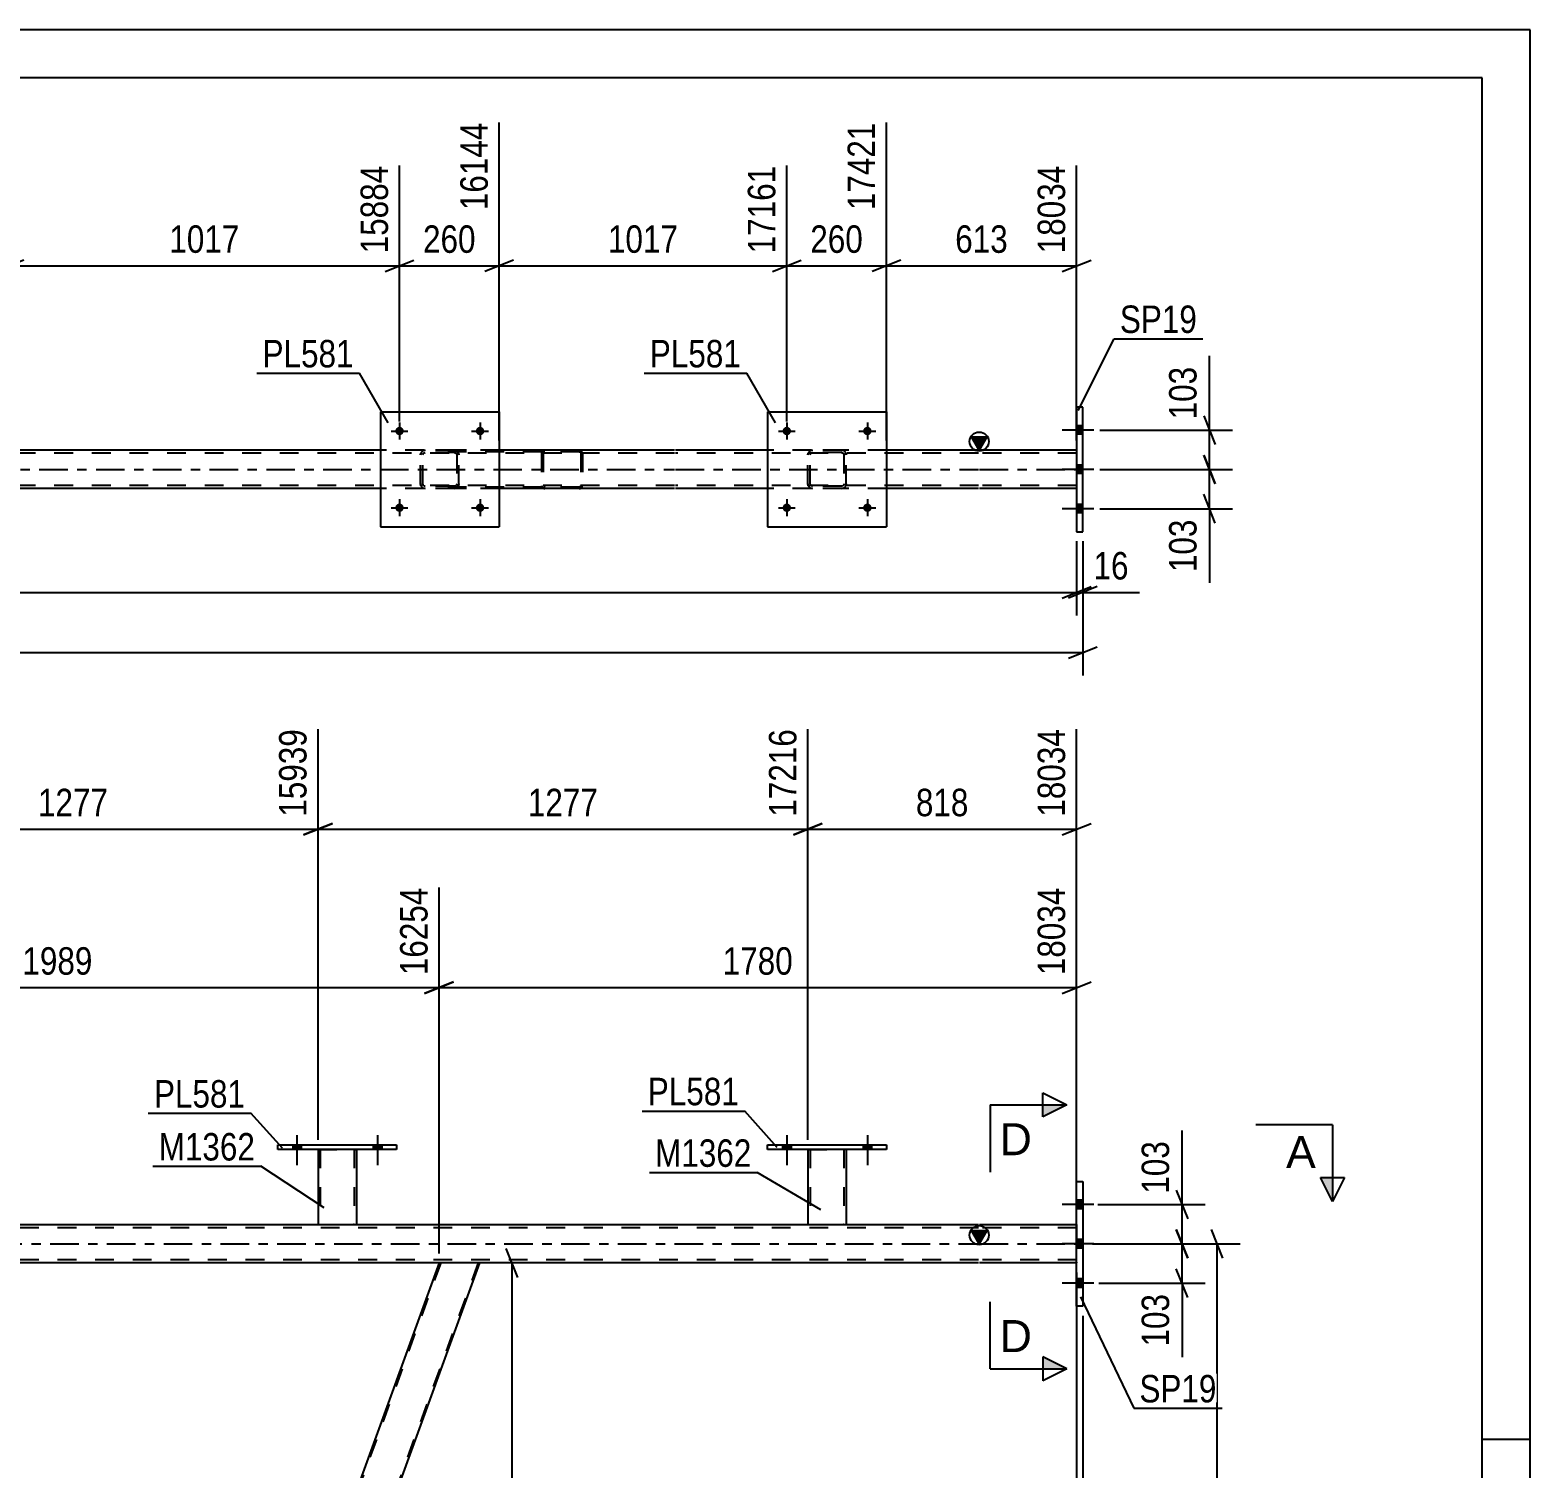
# Model space of a CAD drawing. Header units: millimetres. Extents: x 0 to 841, y 0 to 594.
# Drawn here: x 684.6 to 841, y 444 to 594 of the extents above; entities that cross this region are included whole.
import ezdxf

# ---------------------------------------------------------------- set-up
doc = ezdxf.new("R2010")
doc.units = ezdxf.units.MM
doc.linetypes.add('DXK_LINE_DOT2', pattern=[3.9198, 1.9599, -1.9599])
doc.linetypes.add('DXK_LINE_DOT3', pattern=[5.9187, 2.979, -0.9799, 0.9799, -0.9799])
doc.styles.add('Arial', font='ARIAL.TTF', dxfattribs={"height": 0.2})
doc.styles.add('Arial Narrow', font='ARIALN.TTF', dxfattribs={"height": 0.2})

# ---------------------------------------------------------------- blocks, each defined once
blk = doc.blocks.new('Unknown-318884897-1133')
at = {"color": 5, "linetype": 'Continuous'}
for p, q in [((841, 594), (0, 594)), ((841, 0), (841, 594)), ((836, 589), (5, 589)), ((836, 5), (836, 589)), ((841, 447), (836, 447))]:
    blk.add_line(p, q, dxfattribs=at)
blk = doc.blocks.new('Bolt-318884897-2839 - 2837')
at = {"linetype": 'Continuous'}
for points in [[(723.57, 544.17, -1), (722.69, 544.17, -1)], [(731.97, 544.17, -1), (731.09, 544.17, -1)]]:
    blk.add_hatch(color=1, dxfattribs=at).paths.add_polyline_path(points)
at = {"color": 1, "linetype": 'Continuous'}
for p, q in [((723.13, 545.05), (723.13, 543.29)), ((731.53, 545.05), (731.53, 543.29)), ((722.25, 544.17), (724.01, 544.17)), ((730.65, 544.17), (732.41, 544.17))]:
    blk.add_line(p, q, dxfattribs=at)
blk = doc.blocks.new('Bolt-318884897-2840 - 2837')
at = {"linetype": 'Continuous'}
for points in [[(723.57, 552.17, -1), (722.69, 552.17, -1)], [(731.97, 552.17, -1), (731.09, 552.17, -1)]]:
    blk.add_hatch(color=1, dxfattribs=at).paths.add_polyline_path(points)
at = {"color": 1, "linetype": 'Continuous'}
for p, q in [((722.25, 552.17), (724.01, 552.17)), ((723.13, 553.05), (723.13, 551.29)), ((730.65, 552.17), (732.41, 552.17)), ((731.53, 553.05), (731.53, 551.29))]:
    blk.add_line(p, q, dxfattribs=at)
blk = doc.blocks.new('Bolt-318884897-2841 - 2837')
at = {"linetype": 'Continuous'}
for points in [[(763.95, 544.17, -1), (763.07, 544.17, -1)], [(772.35, 544.17, -1), (771.47, 544.17, -1)]]:
    blk.add_hatch(color=1, dxfattribs=at).paths.add_polyline_path(points)
at = {"color": 1, "linetype": 'Continuous'}
for p, q in [((763.51, 545.05), (763.51, 543.29)), ((771.91, 545.05), (771.91, 543.29)), ((762.63, 544.17), (764.39, 544.17)), ((771.03, 544.17), (772.79, 544.17))]:
    blk.add_line(p, q, dxfattribs=at)
blk = doc.blocks.new('Bolt-318884897-2842 - 2837')
at = {"linetype": 'Continuous'}
for points in [[(763.95, 552.17, -1), (763.07, 552.17, -1)], [(772.35, 552.17, -1), (771.47, 552.17, -1)]]:
    blk.add_hatch(color=1, dxfattribs=at).paths.add_polyline_path(points)
at = {"color": 1, "linetype": 'Continuous'}
for p, q in [((762.63, 552.17), (764.39, 552.17)), ((763.51, 553.05), (763.51, 551.29)), ((771.03, 552.17), (772.79, 552.17)), ((771.91, 553.05), (771.91, 551.29))]:
    blk.add_line(p, q, dxfattribs=at)
blk = doc.blocks.new('Part-318884897-2856 - 2837')
at = {"color": 7, "linetype": 'DXK_LINE_DOT2'}
for p, q in [((725.33, 549.69), (725.36, 549.87)), ((725.36, 549.87), (725.33, 549.69)), ((725.33, 546.65), (725.33, 549.69)), ((725.57, 549.69), (725.58, 549.78)), ((725.57, 546.65), (725.57, 549.69)), ((725.58, 549.78), (725.64, 549.86)), ((725.62, 550.13), (725.81, 550.17)), ((725.81, 550.17), (725.62, 550.13)), ((725.64, 549.86), (725.71, 549.91)), ((725.71, 549.91), (725.81, 549.93)), ((728.85, 550.17), (725.81, 550.17)), ((728.85, 549.93), (725.81, 549.93)), ((728.85, 550.17), (729.03, 550.13)), ((729.03, 550.13), (728.85, 550.17)), ((728.85, 549.93), (728.94, 549.91)), ((728.94, 549.91), (729.02, 549.86)), ((729.02, 549.86), (729.07, 549.78)), ((729.07, 549.78), (729.09, 549.69)), ((729.09, 549.69), (729.09, 546.65)), ((729.29, 549.87), (729.33, 549.69)), ((729.33, 549.69), (729.29, 549.87)), ((729.33, 546.65), (729.33, 549.69)), ((725.36, 546.46), (725.33, 546.65)), ((725.33, 546.65), (725.36, 546.46)), ((725.58, 546.55), (725.57, 546.65)), ((725.64, 546.48), (725.58, 546.55)), ((725.81, 546.17), (725.62, 546.2)), ((725.62, 546.2), (725.81, 546.17)), ((725.71, 546.42), (725.64, 546.48)), ((725.81, 546.41), (725.71, 546.42)), ((728.85, 546.41), (725.81, 546.41)), ((728.85, 546.17), (725.81, 546.17)), ((728.94, 546.42), (728.85, 546.41)), ((729.03, 546.2), (728.85, 546.17)), ((728.85, 546.17), (729.03, 546.2)), ((729.02, 546.48), (728.94, 546.42)), ((729.07, 546.55), (729.02, 546.48)), ((729.09, 546.65), (729.07, 546.55)), ((729.33, 546.65), (729.29, 546.46)), ((729.29, 546.46), (729.33, 546.65))]:
    blk.add_line(p, q, dxfattribs=at)
at = {"color": 7, "linetype": 'DXK_LINE_DOT3'}
blk.add_line((727.33, 548.17), (727.33, 548.17), dxfattribs=at)
at = {"color": 7, "linetype": 'DXK_LINE_DOT2'}
for centre, start, end in [((725.81, 549.69), 112.5, 157.5), ((725.81, 549.69), 112.5, 157.5), ((728.85, 549.69), 22.5, 67.5), ((728.85, 549.69), 22.5, 67.5), ((725.81, 546.65), 202.5, 247.5), ((725.81, 546.65), 202.5, 247.5), ((728.85, 546.65), 292.5, 337.5), ((728.85, 546.65), 292.5, 337.5)]:
    blk.add_arc(centre, 0.48, start, end, dxfattribs=at)
blk = doc.blocks.new('Part-318884897-2861 - 2837')
at = {"color": 2, "linetype": 'Continuous'}
for p, q in [((721.13, 554.17), (721.13, 542.17)), ((721.13, 554.17), (733.53, 554.17)), ((733.53, 554.17), (733.53, 542.17)), ((721.13, 542.17), (733.53, 542.17))]:
    blk.add_line(p, q, dxfattribs=at)
blk = doc.blocks.new('Part-318884897-2862 - 2837')
at = {"color": 7, "linetype": 'DXK_LINE_DOT2'}
for p, q in [((765.71, 549.69), (765.74, 549.87)), ((765.74, 549.87), (765.71, 549.69)), ((765.71, 546.65), (765.71, 549.69)), ((765.95, 549.69), (765.97, 549.78)), ((765.95, 546.65), (765.95, 549.69)), ((765.97, 549.78), (766.02, 549.86)), ((766, 550.13), (766.19, 550.17)), ((766.19, 550.17), (766, 550.13)), ((766.02, 549.86), (766.09, 549.91)), ((766.09, 549.91), (766.19, 549.93)), ((769.23, 550.17), (766.19, 550.17)), ((769.23, 549.93), (766.19, 549.93)), ((769.23, 550.17), (769.41, 550.13)), ((769.41, 550.13), (769.23, 550.17)), ((769.23, 549.93), (769.32, 549.91)), ((769.32, 549.91), (769.4, 549.86)), ((769.4, 549.86), (769.45, 549.78)), ((769.45, 549.78), (769.47, 549.69)), ((769.47, 549.69), (769.47, 546.65)), ((769.67, 549.87), (769.71, 549.69)), ((769.71, 549.69), (769.67, 549.87)), ((769.71, 546.65), (769.71, 549.69)), ((765.74, 546.46), (765.71, 546.65)), ((765.71, 546.65), (765.74, 546.46)), ((765.97, 546.55), (765.95, 546.65)), ((766.02, 546.48), (765.97, 546.55)), ((766.19, 546.17), (766, 546.2)), ((766, 546.2), (766.19, 546.17)), ((766.09, 546.42), (766.02, 546.48)), ((766.19, 546.41), (766.09, 546.42)), ((769.23, 546.41), (766.19, 546.41)), ((769.23, 546.17), (766.19, 546.17)), ((769.32, 546.42), (769.23, 546.41)), ((769.41, 546.2), (769.23, 546.17)), ((769.23, 546.17), (769.41, 546.2)), ((769.4, 546.48), (769.32, 546.42)), ((769.45, 546.55), (769.4, 546.48)), ((769.47, 546.65), (769.45, 546.55)), ((769.71, 546.65), (769.67, 546.46)), ((769.67, 546.46), (769.71, 546.65))]:
    blk.add_line(p, q, dxfattribs=at)
at = {"color": 7, "linetype": 'DXK_LINE_DOT3'}
blk.add_line((767.71, 548.17), (767.71, 548.17), dxfattribs=at)
at = {"color": 7, "linetype": 'DXK_LINE_DOT2'}
for centre, start, end in [((766.19, 549.69), 112.5, 157.5), ((766.19, 549.69), 112.5, 157.5), ((769.23, 549.69), 22.5, 67.5), ((769.23, 549.69), 22.5, 67.5), ((766.19, 546.65), 202.5, 247.5), ((766.19, 546.65), 202.5, 247.5), ((769.23, 546.65), 292.5, 337.5), ((769.23, 546.65), 292.5, 337.5)]:
    blk.add_arc(centre, 0.48, start, end, dxfattribs=at)
blk = doc.blocks.new('Part-318884897-2867 - 2837')
at = {"color": 2, "linetype": 'Continuous'}
for p, q in [((761.51, 554.17), (761.51, 542.17)), ((761.51, 554.17), (773.91, 554.17)), ((773.91, 554.17), (773.91, 542.17)), ((761.51, 542.17), (773.91, 542.17))]:
    blk.add_line(p, q, dxfattribs=at)
blk = doc.blocks.new('Part-318884897-2955 - 2837')
at = {"color": 2, "linetype": 'Continuous'}
for p, q in [((794.37, 554.67), (793.73, 554.67)), ((793.73, 554.67), (793.73, 541.67)), ((794.37, 541.67), (794.37, 554.67)), ((793.73, 541.67), (794.37, 541.67))]:
    blk.add_line(p, q, dxfattribs=at)
blk = doc.blocks.new('Part-318884897-2981 - 2837')
at = {"color": 7, "linetype": 'DXK_LINE_DOT2'}
for p, q in [((741.87, 550.17), (726.54, 550.17)), ((741.87, 550.01), (726.54, 550.01)), ((737.98, 549.97), (737.95, 549.85)), ((737.95, 549.85), (737.95, 546.49)), ((738.12, 549.85), (738.13, 549.91)), ((738.12, 549.85), (738.12, 546.49)), ((738.13, 549.91), (738.17, 549.96)), ((738.29, 550.17), (738.16, 550.14)), ((738.17, 549.96), (738.23, 549.99)), ((738.23, 549.99), (738.29, 550.01)), ((742, 550.14), (741.87, 550.17)), ((741.87, 550.01), (741.93, 549.99)), ((741.93, 549.99), (741.96, 549.98)), ((741.96, 549.98), (741.99, 549.96)), ((741.99, 549.96), (742.02, 549.91)), ((742.02, 549.91), (742.04, 549.85)), ((742.04, 549.85), (742.04, 546.49)), ((742.21, 549.85), (742.18, 549.97)), ((742.21, 549.85), (742.21, 546.49)), ((741.87, 546.33), (726.54, 546.33)), ((741.87, 546.17), (726.54, 546.17)), ((737.95, 546.49), (737.98, 546.36)), ((738.13, 546.43), (738.12, 546.49)), ((738.17, 546.37), (738.13, 546.43)), ((738.16, 546.19), (738.29, 546.17)), ((738.17, 546.37), (738.2, 546.35)), ((738.2, 546.35), (738.23, 546.34)), ((738.23, 546.34), (738.29, 546.33)), ((741.93, 546.34), (741.87, 546.33)), ((741.87, 546.17), (742, 546.19)), ((741.99, 546.37), (741.93, 546.34)), ((742.02, 546.43), (741.99, 546.37)), ((742.04, 546.49), (742.02, 546.43)), ((742.18, 546.36), (742.21, 546.49))]:
    blk.add_line(p, q, dxfattribs=at)
for centre, start, end in [((738.28, 549.83), 110.7583, 155.68), ((741.88, 549.83), 24.32, 69.2417), ((738.28, 546.5), 204.32, 249.2417), ((741.88, 546.5), 290.7583, 335.68)]:
    blk.add_arc(centre, 0.331, start, end, dxfattribs=at)
blk = doc.blocks.new('Bolt-318884897-3004 - 2837')
at = {"linetype": 'Continuous'}
for points in [[(794.37, 551.83), (794.37, 552.71), (793.73, 552.71), (793.73, 551.83)], [(794.37, 551.83), (794.37, 552.71), (793.73, 552.71), (793.73, 551.83)], [(794.37, 551.83), (794.37, 552.71), (793.73, 552.71), (793.73, 551.83)], [(794.37, 547.73), (794.37, 548.61), (793.73, 548.61), (793.73, 547.73)], [(794.37, 547.73), (794.37, 548.61), (793.73, 548.61), (793.73, 547.73)], [(794.37, 543.63), (794.37, 544.51), (793.73, 544.51), (793.73, 543.63)], [(794.37, 543.63), (794.37, 544.51), (793.73, 544.51), (793.73, 543.63)], [(794.37, 543.63), (794.37, 544.51), (793.73, 544.51), (793.73, 543.63)]]:
    blk.add_hatch(color=1, dxfattribs=at).paths.add_polyline_path(points)
at = {"color": 1, "linetype": 'Continuous'}
for p, q in [((795.53, 552.27), (792.21, 552.27)), ((795.53, 552.27), (792.21, 552.27)), ((795.53, 552.27), (792.21, 552.27)), ((794.37, 552.71), (793.73, 552.71)), ((794.37, 552.71), (793.73, 552.71)), ((794.37, 552.71), (793.73, 552.71)), ((794.37, 551.83), (793.73, 551.83)), ((794.37, 551.83), (793.73, 551.83)), ((794.37, 551.83), (793.73, 551.83)), ((795.53, 548.17), (792.21, 548.17)), ((795.53, 548.17), (792.21, 548.17)), ((794.37, 548.61), (793.73, 548.61)), ((794.37, 548.61), (793.73, 548.61)), ((794.37, 547.73), (793.73, 547.73)), ((794.37, 547.73), (793.73, 547.73)), ((794.37, 544.51), (793.73, 544.51)), ((794.37, 544.51), (793.73, 544.51)), ((794.37, 544.51), (793.73, 544.51)), ((795.53, 544.07), (792.21, 544.07)), ((795.53, 544.07), (792.21, 544.07)), ((795.53, 544.07), (792.21, 544.07)), ((794.37, 543.63), (793.73, 543.63)), ((794.37, 543.63), (793.73, 543.63)), ((794.37, 543.63), (793.73, 543.63))]:
    blk.add_line(p, q, dxfattribs=at)
blk = doc.blocks.new('Part-318884897-3047 - 2837')
at = {"linetype": 'Continuous'}
blk.add_hatch(color=2, dxfattribs=at).paths.add_polyline_path([(783.57, 550.17), (782.77, 551.57), (784.37, 551.57)])
at = {"color": 2, "linetype": 'Continuous'}
for p, q in [((783.57, 550.17), (782.77, 551.57)), ((782.77, 551.57), (784.37, 551.57)), ((784.37, 551.57), (783.57, 550.17)), ((721.13, 550.17), (682.45, 550.17)), ((751.81, 550.17), (733.53, 550.17)), ((761.51, 550.17), (751.91, 550.17)), ((783.51, 550.17), (773.91, 550.17)), ((793.73, 550.17), (783.61, 550.17)), ((721.13, 546.17), (682.45, 546.17)), ((751.81, 546.17), (733.53, 546.17)), ((761.51, 546.17), (751.91, 546.17)), ((783.51, 546.17), (773.91, 546.17)), ((793.73, 546.17), (783.61, 546.17))]:
    blk.add_line(p, q, dxfattribs=at)
at = {"color": 7, "linetype": 'DXK_LINE_DOT2'}
for p, q in [((751.81, 549.85), (87.78, 549.85)), ((733.53, 550.17), (721.13, 550.17)), ((783.51, 549.85), (751.91, 549.85)), ((773.91, 550.17), (761.51, 550.17)), ((793.73, 549.85), (783.61, 549.85)), ((793.73, 550.17), (793.73, 546.17)), ((751.81, 546.49), (87.78, 546.49)), ((733.53, 546.17), (721.13, 546.17)), ((783.51, 546.49), (751.91, 546.49)), ((773.91, 546.17), (761.51, 546.17)), ((793.73, 546.49), (783.61, 546.49))]:
    blk.add_line(p, q, dxfattribs=at)
at = {"color": 7, "linetype": 'DXK_LINE_DOT3'}
for p, q in [((87.78, 548.17), (751.81, 548.17)), ((751.91, 548.17), (783.51, 548.17)), ((783.61, 548.17), (793.73, 548.17))]:
    blk.add_line(p, q, dxfattribs=at)
at = {"color": 2, "linetype": 'Continuous'}
blk.add_circle((783.57, 551.07), 1, dxfattribs=at)
blk = doc.blocks.new('Part-318884897-4197 - 3819')
at = {"color": 2, "linetype": 'Continuous'}
for p, q in [((714.63, 477.24), (714.63, 469.4)), ((718.63, 477.24), (718.63, 469.4)), ((714.63, 469.4), (718.63, 469.4))]:
    blk.add_line(p, q, dxfattribs=at)
at = {"color": 7, "linetype": 'DXK_LINE_DOT2'}
for p, q in [((714.63, 477.24), (718.63, 477.24)), ((714.63, 477.24), (714.63, 477.24)), ((714.63, 477.24), (714.63, 477.24)), ((714.87, 477.24), (714.87, 469.4)), ((718.39, 477.24), (718.39, 469.4)), ((718.63, 477.24), (718.63, 477.24)), ((718.63, 477.24), (718.63, 477.24)), ((718.37, 469.4), (718.33, 469.4)), ((718.33, 469.4), (718.37, 469.4)), ((718.39, 469.4), (718.37, 469.4)), ((718.37, 469.4), (718.39, 469.4))]:
    blk.add_line(p, q, dxfattribs=at)
blk = doc.blocks.new('Part-318884897-3846 - 3819')
at = {"color": 7, "linetype": 'DXK_LINE_DOT2'}
for p, q in [((727.42, 465.4), (683.3, 344.18)), ((731.34, 465.4), (687.22, 344.18)), ((684.38, 347.6), (683.13, 344.18)), ((683.13, 344.18), (687.39, 344.18))]:
    blk.add_line(p, q, dxfattribs=at)
at = {"color": 2, "linetype": 'Continuous'}
for p, q in [((727.25, 465.4), (684.38, 347.6)), ((687.39, 344.18), (731.51, 465.4)), ((731.51, 465.4), (727.25, 465.4))]:
    blk.add_line(p, q, dxfattribs=at)
blk = doc.blocks.new('Part-318884897-3886 - 3819')
at = {"linetype": 'Continuous'}
blk.add_hatch(color=2, dxfattribs=at).paths.add_polyline_path([(783.57, 467.4), (782.77, 468.8), (784.37, 468.8)])
at = {"color": 2, "linetype": 'Continuous'}
for p, q in [((77.08, 469.4), (783.51, 469.4)), ((783.61, 469.4), (793.73, 469.4)), ((783.57, 467.4), (782.77, 468.8)), ((782.77, 468.8), (784.37, 468.8)), ((784.37, 468.8), (783.57, 467.4)), ((727.25, 465.4), (647.69, 465.4)), ((783.51, 465.4), (731.51, 465.4)), ((793.73, 465.4), (783.61, 465.4))]:
    blk.add_line(p, q, dxfattribs=at)
at = {"color": 7, "linetype": 'DXK_LINE_DOT2'}
for p, q in [((793.73, 469.4), (793.73, 465.4)), ((783.51, 469.08), (77.08, 469.08)), ((793.73, 469.08), (783.61, 469.08)), ((783.51, 465.72), (77.08, 465.72)), ((731.51, 465.4), (727.25, 465.4)), ((793.73, 465.72), (783.61, 465.72))]:
    blk.add_line(p, q, dxfattribs=at)
at = {"color": 7, "linetype": 'DXK_LINE_DOT3'}
for p, q in [((77.08, 467.4), (783.51, 467.4)), ((783.61, 467.4), (793.73, 467.4))]:
    blk.add_line(p, q, dxfattribs=at)
at = {"color": 2, "linetype": 'Continuous'}
blk.add_circle((783.57, 468.3), 1, dxfattribs=at)
blk = doc.blocks.new('Bolt-318884897-4232 - 3819')
at = {"linetype": 'Continuous'}
for points in [[(711.99, 477.24), (712.87, 477.24), (712.87, 477.72), (711.99, 477.72)], [(720.39, 477.24), (721.27, 477.24), (721.27, 477.72), (720.39, 477.72)]]:
    blk.add_hatch(color=1, dxfattribs=at).paths.add_polyline_path(points)
at = {"color": 1, "linetype": 'Continuous'}
for p, q in [((712.43, 478.72), (712.43, 475.6)), ((720.83, 478.72), (720.83, 475.6)), ((711.99, 477.72), (711.99, 477.24)), ((712.87, 477.72), (712.87, 477.24)), ((720.39, 477.72), (720.39, 477.24)), ((721.27, 477.72), (721.27, 477.24))]:
    blk.add_line(p, q, dxfattribs=at)
blk = doc.blocks.new('Bolt-318884897-4228 - 3819')
at = {"linetype": 'Continuous'}
for points in [[(763.07, 477.24), (763.95, 477.24), (763.95, 477.72), (763.07, 477.72)], [(771.47, 477.24), (772.35, 477.24), (772.35, 477.72), (771.47, 477.72)]]:
    blk.add_hatch(color=1, dxfattribs=at).paths.add_polyline_path(points)
at = {"color": 1, "linetype": 'Continuous'}
for p, q in [((763.51, 478.72), (763.51, 475.6)), ((771.91, 478.72), (771.91, 475.6)), ((763.07, 477.72), (763.07, 477.24)), ((763.95, 477.72), (763.95, 477.24)), ((771.47, 477.72), (771.47, 477.24)), ((772.35, 477.72), (772.35, 477.24))]:
    blk.add_line(p, q, dxfattribs=at)
blk = doc.blocks.new('Bolt-318884897-3989 - 3819')
at = {"linetype": 'Continuous'}
for points in [[(793.73, 471.94), (793.73, 471.06), (794.37, 471.06), (794.37, 471.94)], [(793.73, 471.94), (793.73, 471.06), (794.37, 471.06), (794.37, 471.94)], [(793.73, 471.94), (793.73, 471.06), (794.37, 471.06), (794.37, 471.94)], [(793.73, 467.84), (793.73, 466.96), (794.37, 466.96), (794.37, 467.84)], [(793.73, 467.84), (793.73, 466.96), (794.37, 466.96), (794.37, 467.84)], [(793.73, 463.74), (793.73, 462.86), (794.37, 462.86), (794.37, 463.74)], [(793.73, 463.74), (793.73, 462.86), (794.37, 462.86), (794.37, 463.74)], [(793.73, 463.74), (793.73, 462.86), (794.37, 462.86), (794.37, 463.74)]]:
    blk.add_hatch(color=1, dxfattribs=at).paths.add_polyline_path(points)
at = {"color": 1, "linetype": 'Continuous'}
for p, q in [((795.53, 471.5), (792.21, 471.5)), ((795.53, 471.5), (792.21, 471.5)), ((795.53, 471.5), (792.21, 471.5)), ((794.37, 471.94), (793.73, 471.94)), ((794.37, 471.94), (793.73, 471.94)), ((794.37, 471.94), (793.73, 471.94)), ((794.37, 471.06), (793.73, 471.06)), ((794.37, 471.06), (793.73, 471.06)), ((794.37, 471.06), (793.73, 471.06)), ((794.37, 467.84), (793.73, 467.84)), ((794.37, 467.84), (793.73, 467.84)), ((795.53, 467.4), (792.21, 467.4)), ((795.53, 467.4), (792.21, 467.4)), ((794.37, 466.96), (793.73, 466.96)), ((794.37, 466.96), (793.73, 466.96)), ((795.53, 463.3), (792.21, 463.3)), ((795.53, 463.3), (792.21, 463.3)), ((795.53, 463.3), (792.21, 463.3)), ((794.37, 463.74), (793.73, 463.74)), ((794.37, 463.74), (793.73, 463.74)), ((794.37, 463.74), (793.73, 463.74)), ((794.37, 462.86), (793.73, 462.86)), ((794.37, 462.86), (793.73, 462.86)), ((794.37, 462.86), (793.73, 462.86))]:
    blk.add_line(p, q, dxfattribs=at)
blk = doc.blocks.new('Part-318884897-4041 - 3819')
at = {"color": 2, "linetype": 'Continuous'}
for p, q in [((765.71, 477.24), (765.71, 469.4)), ((769.71, 477.24), (769.71, 469.4)), ((765.71, 469.4), (769.71, 469.4))]:
    blk.add_line(p, q, dxfattribs=at)
at = {"color": 7, "linetype": 'DXK_LINE_DOT2'}
for p, q in [((765.71, 477.24), (769.71, 477.24)), ((765.71, 477.24), (765.71, 477.24)), ((765.71, 477.24), (765.71, 477.24)), ((765.95, 477.24), (765.95, 469.4)), ((769.47, 477.24), (769.47, 469.4)), ((769.71, 477.24), (769.71, 477.24)), ((769.71, 477.24), (769.71, 477.24)), ((769.45, 469.4), (769.41, 469.4)), ((769.41, 469.4), (769.45, 469.4)), ((769.47, 469.4), (769.45, 469.4)), ((769.45, 469.4), (769.47, 469.4))]:
    blk.add_line(p, q, dxfattribs=at)
blk = doc.blocks.new('Part-318884897-4046 - 3819')
at = {"color": 2, "linetype": 'Continuous'}
for p, q in [((761.51, 477.72), (773.91, 477.72)), ((761.51, 477.24), (761.51, 477.72)), ((773.91, 477.24), (761.51, 477.24)), ((773.91, 477.72), (773.91, 477.24))]:
    blk.add_line(p, q, dxfattribs=at)
blk = doc.blocks.new('Part-318884897-4086 - 3819')
at = {"color": 2, "linetype": 'Continuous'}
for p, q in [((710.43, 477.72), (722.83, 477.72)), ((710.43, 477.24), (710.43, 477.72)), ((722.83, 477.24), (710.43, 477.24)), ((722.83, 477.72), (722.83, 477.24))]:
    blk.add_line(p, q, dxfattribs=at)
blk = doc.blocks.new('Part-318884897-4141 - 3819')
at = {"color": 2, "linetype": 'Continuous'}
for p, q in [((793.73, 460.9), (793.73, 473.9)), ((793.73, 473.9), (794.37, 473.9)), ((794.37, 473.9), (794.37, 460.9)), ((794.37, 460.9), (793.73, 460.9))]:
    blk.add_line(p, q, dxfattribs=at)
blk = doc.blocks.new('Bolt-318884897-4231 - 3819')
at = {"linetype": 'Continuous'}
for points in [[(711.99, 477.24), (712.87, 477.24), (712.87, 477.72), (711.99, 477.72)], [(720.39, 477.24), (721.27, 477.24), (721.27, 477.72), (720.39, 477.72)]]:
    blk.add_hatch(color=1, dxfattribs=at).paths.add_polyline_path(points)
at = {"color": 1, "linetype": 'Continuous'}
for p, q in [((712.43, 478.72), (712.43, 475.6)), ((720.83, 478.72), (720.83, 475.6)), ((711.99, 477.72), (711.99, 477.24)), ((712.87, 477.72), (712.87, 477.24)), ((720.39, 477.72), (720.39, 477.24)), ((721.27, 477.72), (721.27, 477.24))]:
    blk.add_line(p, q, dxfattribs=at)
blk = doc.blocks.new('Bolt-318884897-4247 - 3819')
at = {"linetype": 'Continuous'}
for points in [[(763.07, 477.24), (763.95, 477.24), (763.95, 477.72), (763.07, 477.72)], [(771.47, 477.24), (772.35, 477.24), (772.35, 477.72), (771.47, 477.72)]]:
    blk.add_hatch(color=1, dxfattribs=at).paths.add_polyline_path(points)
at = {"color": 1, "linetype": 'Continuous'}
for p, q in [((763.51, 478.72), (763.51, 475.6)), ((771.91, 478.72), (771.91, 475.6)), ((763.07, 477.72), (763.07, 477.24)), ((763.95, 477.72), (763.95, 477.24)), ((771.47, 477.72), (771.47, 477.24)), ((772.35, 477.72), (772.35, 477.24))]:
    blk.add_line(p, q, dxfattribs=at)
blk = doc.blocks.new('StraightDimension-318884897-3080 - 2837')
at = {"color": 7, "linetype": 'Continuous'}
for p, q in [((794.37, 540.67), (794.37, 526.68)), ((87.13, 529.08), (794.37, 529.08)), ((792.87, 528.48), (795.87, 529.68))]:
    blk.add_line(p, q, dxfattribs=at)
blk = doc.blocks.new('StraightDimension-318884897-3091 - 2837')
at = {"color": 7, "linetype": 'Continuous'}
for p, q in [((773.91, 551.17), (773.91, 584.35)), ((793.73, 551.17), (793.73, 579.85)), ((775.41, 570.01), (772.41, 568.81)), ((773.91, 569.41), (793.73, 569.41)), ((792.23, 568.81), (795.23, 570.01))]:
    blk.add_line(p, q, dxfattribs=at)
at = {"color": 0, "linetype": 'Continuous'}
blk.add_wipeout([(793.13, 580.45), (788.93, 580.45), (788.93, 570.11), (793.13, 570.11)], dxfattribs=at)
at = {"color": 0}
blk.add_wipeout([(787.16, 570.16), (787.16, 574.36), (780.47, 574.36), (780.47, 570.16)], dxfattribs=at)
at = {"color": 3, "linetype": 'Continuous', "style": 'Arial Narrow'}
blk.add_text('18034', height=2.863, rotation=90.0002, dxfattribs=at).set_placement((792.53, 570.71))
at = {"color": 3, "style": 'Arial Narrow'}
blk.add_text('613', height=2.863, dxfattribs=at).set_placement((781.07, 570.76))
blk = doc.blocks.new('StraightDimension-318884897-3102 - 2837')
at = {"color": 7, "linetype": 'Continuous'}
for p, q in [((773.91, 551.17), (773.91, 584.35)), ((763.51, 553.17), (763.51, 579.85)), ((762.01, 568.81), (765.01, 570.01)), ((763.51, 569.41), (773.91, 569.41)), ((775.41, 570.01), (772.41, 568.81))]:
    blk.add_line(p, q, dxfattribs=at)
at = {"color": 0}
blk.add_wipeout([(772.05, 570.16), (772.05, 574.36), (765.36, 574.36), (765.36, 570.16)], dxfattribs=at)
at = {"color": 3, "style": 'Arial Narrow'}
blk.add_text('260', height=2.863, dxfattribs=at).set_placement((765.96, 570.76))
at = {"color": 0, "linetype": 'Continuous'}
blk.add_wipeout([(773.31, 584.95), (769.11, 584.95), (769.11, 574.61), (773.31, 574.61)], dxfattribs=at)
at = {"color": 3, "linetype": 'Continuous', "style": 'Arial Narrow'}
blk.add_text('17421', height=2.863, rotation=90.0002, dxfattribs=at).set_placement((772.71, 575.21))
blk = doc.blocks.new('StraightDimension-318884897-3118 - 2837')
at = {"color": 7, "linetype": 'Continuous'}
for p, q in [((733.53, 551.17), (733.53, 584.35)), ((763.51, 553.17), (763.51, 579.85)), ((735.03, 570.01), (732.03, 568.81)), ((733.53, 569.41), (763.51, 569.41)), ((762.01, 568.81), (765.01, 570.01))]:
    blk.add_line(p, q, dxfattribs=at)
at = {"color": 0, "linetype": 'Continuous'}
blk.add_wipeout([(762.91, 580.45), (758.71, 580.45), (758.71, 570.11), (762.91, 570.11)], dxfattribs=at)
at = {"color": 0}
blk.add_wipeout([(752.77, 570.16), (752.77, 574.36), (744.26, 574.36), (744.26, 570.16)], dxfattribs=at)
at = {"color": 3, "linetype": 'Continuous', "style": 'Arial Narrow'}
blk.add_text('17161', height=2.863, rotation=90.0002, dxfattribs=at).set_placement((762.31, 570.71))
at = {"color": 3, "style": 'Arial Narrow'}
blk.add_text('1017', height=2.863, dxfattribs=at).set_placement((744.86, 570.76))
blk = doc.blocks.new('StraightDimension-318884897-3138 - 2837')
at = {"color": 7, "linetype": 'Continuous'}
for p, q in [((733.53, 551.17), (733.53, 584.35)), ((723.13, 553.17), (723.13, 579.85)), ((721.63, 568.81), (724.63, 570.01)), ((723.13, 569.41), (733.53, 569.41)), ((735.03, 570.01), (732.03, 568.81))]:
    blk.add_line(p, q, dxfattribs=at)
at = {"color": 0}
blk.add_wipeout([(731.67, 570.16), (731.67, 574.36), (724.98, 574.36), (724.98, 570.16)], dxfattribs=at)
at = {"color": 3, "style": 'Arial Narrow'}
blk.add_text('260', height=2.863, dxfattribs=at).set_placement((725.58, 570.76))
at = {"color": 0, "linetype": 'Continuous'}
blk.add_wipeout([(732.93, 584.95), (728.73, 584.95), (728.73, 574.61), (732.93, 574.61)], dxfattribs=at)
at = {"color": 3, "linetype": 'Continuous', "style": 'Arial Narrow'}
blk.add_text('16144', height=2.863, rotation=90.0002, dxfattribs=at).set_placement((732.33, 575.21))
blk = doc.blocks.new('StraightDimension-318884897-3158 - 2837')
at = {"color": 7, "linetype": 'Continuous'}
for p, q in [((682.45, 551.17), (682.45, 584.35)), ((723.13, 553.17), (723.13, 579.85)), ((683.95, 570.01), (680.95, 568.81)), ((682.45, 569.41), (723.13, 569.41)), ((721.63, 568.81), (724.63, 570.01))]:
    blk.add_line(p, q, dxfattribs=at)
at = {"color": 0, "linetype": 'Continuous'}
blk.add_wipeout([(722.53, 580.45), (718.33, 580.45), (718.33, 570.11), (722.53, 570.11)], dxfattribs=at)
at = {"color": 0}
blk.add_wipeout([(707.04, 570.16), (707.04, 574.36), (698.53, 574.36), (698.53, 570.16)], dxfattribs=at)
at = {"color": 3, "linetype": 'Continuous', "style": 'Arial Narrow'}
blk.add_text('15884', height=2.863, rotation=90.0002, dxfattribs=at).set_placement((721.93, 570.71))
at = {"color": 3, "style": 'Arial Narrow'}
blk.add_text('1017', height=2.863, dxfattribs=at).set_placement((699.13, 570.76))
blk = doc.blocks.new('StraightDimension-318884897-3648 - 2837')
at = {"color": 7, "linetype": 'Continuous'}
for p, q in [((793.73, 540.67), (793.73, 532.94)), ((87.77, 535.34), (793.73, 535.34)), ((792.23, 534.74), (795.23, 535.94))]:
    blk.add_line(p, q, dxfattribs=at)
blk = doc.blocks.new('StraightDimension-318884897-3658 - 2837')
at = {"color": 7, "linetype": 'Continuous'}
for p, q in [((793.73, 540.67), (793.73, 532.94)), ((794.37, 540.67), (794.37, 532.94)), ((792.23, 534.74), (795.23, 535.94)), ((795.87, 535.94), (792.87, 534.74)), ((793.73, 535.34), (794.37, 535.34))]:
    blk.add_line(p, q, dxfattribs=at)
at = {"color": 0}
blk.add_wipeout([(799.75, 536.09), (799.75, 540.29), (794.89, 540.29), (794.89, 536.09)], dxfattribs=at)
at = {"color": 7, "linetype": 'Continuous'}
blk.add_line((794.37, 535.34), (800.27, 535.34), dxfattribs=at)
blk.add_line((794.37, 535.34), (800.27, 535.34), dxfattribs=at)
at = {"color": 3, "style": 'Arial Narrow'}
blk.add_text('16', height=2.863, dxfattribs=at).set_placement((795.49, 536.69))
blk = doc.blocks.new('StraightDimension-318884897-3669 - 2837')
at = {"color": 7, "linetype": 'Continuous'}
for p, q in [((806.98, 549.67), (808.18, 546.67)), ((796.14, 548.17), (809.98, 548.17)), ((807.58, 544.07), (807.58, 548.17)), ((808.18, 542.57), (806.98, 545.57)), ((796.14, 544.07), (809.98, 544.07))]:
    blk.add_line(p, q, dxfattribs=at)
at = {"color": 0}
blk.add_wipeout([(806.83, 543.54), (802.63, 543.54), (802.63, 536.86), (806.83, 536.86)], dxfattribs=at)
at = {"color": 7, "linetype": 'Continuous'}
blk.add_line((807.58, 544.07), (807.58, 536.33), dxfattribs=at)
blk.add_line((807.58, 544.07), (807.58, 536.33), dxfattribs=at)
at = {"color": 3, "style": 'Arial Narrow'}
blk.add_text('103', height=2.863, rotation=90.0002, dxfattribs=at).set_placement((806.23, 537.46))
blk = doc.blocks.new('StraightDimension-318884897-3679 - 2837')
at = {"color": 7, "linetype": 'Continuous'}
for p, q in [((806.98, 553.77), (808.18, 550.77)), ((796.14, 552.27), (809.98, 552.27)), ((807.58, 548.17), (807.58, 552.27)), ((808.18, 546.67), (806.98, 549.67)), ((796.14, 548.17), (809.98, 548.17))]:
    blk.add_line(p, q, dxfattribs=at)
at = {"color": 0}
blk.add_wipeout([(806.83, 559.48), (802.63, 559.48), (802.63, 552.79), (806.83, 552.79)], dxfattribs=at)
at = {"color": 7, "linetype": 'Continuous'}
blk.add_line((807.58, 552.27), (807.58, 560), dxfattribs=at)
blk.add_line((807.58, 552.27), (807.58, 560), dxfattribs=at)
at = {"color": 3, "style": 'Arial Narrow'}
blk.add_text('103', height=2.863, rotation=90.0002, dxfattribs=at).set_placement((806.23, 553.39))
blk = doc.blocks.new('StraightDimension-318884897-4983 - 3819')
at = {"color": 7, "linetype": 'Continuous'}
for p, q in [((793.73, 464.4), (793.73, 400.57)), ((742.01, 345.18), (742.01, 405.82)), ((743.51, 403.57), (740.51, 402.37)), ((792.23, 402.37), (795.23, 403.57)), ((742.01, 402.97), (793.73, 402.97))]:
    blk.add_line(p, q, dxfattribs=at)
at = {"color": 0}
blk.add_wipeout([(772.13, 403.72), (772.13, 407.92), (763.61, 407.92), (763.61, 403.72)], dxfattribs=at)
at = {"color": 3, "style": 'Arial Narrow'}
blk.add_text('1410', height=2.863, dxfattribs=at).set_placement((764.21, 404.32))
blk = doc.blocks.new('StraightDimension-318884897-4357 - 3819')
at = {"color": 7, "linetype": 'Continuous'}
for p, q in [((647.69, 466.4), (647.69, 509.06)), ((727.25, 466.4), (727.25, 504.56)), ((649.19, 494.72), (646.19, 493.52)), ((725.75, 493.52), (728.75, 494.72)), ((647.69, 494.12), (727.25, 494.12))]:
    blk.add_line(p, q, dxfattribs=at)
at = {"color": 0, "linetype": 'Continuous'}
blk.add_wipeout([(726.65, 505.16), (722.45, 505.16), (722.45, 494.82), (726.65, 494.82)], dxfattribs=at)
at = {"color": 0}
blk.add_wipeout([(691.73, 494.87), (691.73, 499.07), (683.21, 499.07), (683.21, 494.87)], dxfattribs=at)
at = {"color": 3, "linetype": 'Continuous', "style": 'Arial Narrow'}
blk.add_text('16254', height=2.863, rotation=90.0002, dxfattribs=at).set_placement((726.05, 495.42))
at = {"color": 3, "style": 'Arial Narrow'}
blk.add_text('1989', height=2.863, dxfattribs=at).set_placement((683.81, 495.47))
blk = doc.blocks.new('StraightDimension-318884897-5032 - 3819')
at = {"color": 7, "linetype": 'Continuous'}
for p, q in [((804.12, 468.9), (805.32, 465.9)), ((795.93, 467.4), (807.12, 467.4)), ((804.72, 463.3), (804.72, 467.4)), ((805.32, 461.8), (804.12, 464.8)), ((796.06, 463.3), (807.12, 463.3))]:
    blk.add_line(p, q, dxfattribs=at)
at = {"color": 0}
blk.add_wipeout([(803.97, 462.78), (799.77, 462.78), (799.77, 456.09), (803.97, 456.09)], dxfattribs=at)
at = {"color": 7, "linetype": 'Continuous'}
blk.add_line((804.72, 463.3), (804.72, 455.57), dxfattribs=at)
blk.add_line((804.72, 463.3), (804.72, 455.57), dxfattribs=at)
at = {"color": 3, "style": 'Arial Narrow'}
blk.add_text('103', height=2.863, rotation=90.0002, dxfattribs=at).set_placement((803.37, 456.69))
blk = doc.blocks.new('StraightDimension-318884897-5042 - 3819')
at = {"color": 7, "linetype": 'Continuous'}
for p, q in [((804.12, 473), (805.32, 470)), ((795.93, 471.5), (807.12, 471.5)), ((804.72, 467.4), (804.72, 471.5)), ((805.32, 465.9), (804.12, 468.9)), ((795.93, 467.4), (807.12, 467.4))]:
    blk.add_line(p, q, dxfattribs=at)
at = {"color": 0}
blk.add_wipeout([(803.97, 478.71), (799.77, 478.71), (799.77, 472.03), (803.97, 472.03)], dxfattribs=at)
at = {"color": 7, "linetype": 'Continuous'}
blk.add_line((804.72, 471.5), (804.72, 479.23), dxfattribs=at)
blk.add_line((804.72, 471.5), (804.72, 479.23), dxfattribs=at)
at = {"color": 3, "style": 'Arial Narrow'}
blk.add_text('103', height=2.863, rotation=90.0002, dxfattribs=at).set_placement((803.37, 472.63))
blk = doc.blocks.new('StraightDimension-318884897-5224 - 3819')
at = {"color": 7, "linetype": 'Continuous'}
for p, q in [((714.63, 478.24), (714.63, 521.09)), ((765.71, 478.24), (765.71, 521.09)), ((716.13, 511.25), (713.13, 510.05)), ((714.63, 510.65), (765.71, 510.65)), ((764.21, 510.05), (767.21, 511.25))]:
    blk.add_line(p, q, dxfattribs=at)
at = {"color": 0, "linetype": 'Continuous'}
blk.add_wipeout([(765.11, 521.69), (760.91, 521.69), (760.91, 511.35), (765.11, 511.35)], dxfattribs=at)
at = {"color": 0}
blk.add_wipeout([(744.42, 511.4), (744.42, 515.6), (735.91, 515.6), (735.91, 511.4)], dxfattribs=at)
at = {"color": 3, "linetype": 'Continuous', "style": 'Arial Narrow'}
blk.add_text('17216', height=2.863, rotation=90.0002, dxfattribs=at).set_placement((764.51, 511.95))
at = {"color": 3, "style": 'Arial Narrow'}
blk.add_text('1277', height=2.863, dxfattribs=at).set_placement((736.51, 512))
blk = doc.blocks.new('StraightDimension-318884897-4973 - 3819')
at = {"color": 7, "linetype": 'Continuous'}
for p, q in [((808.98, 465.9), (807.78, 468.9)), ((795.37, 467.4), (810.78, 467.4)), ((808.38, 341.54), (808.38, 467.4)), ((807.78, 343.04), (808.98, 340.04)), ((730.09, 341.54), (810.78, 341.54))]:
    blk.add_line(p, q, dxfattribs=at)
at = {"color": 0}
blk.add_wipeout([(807.63, 408.73), (803.43, 408.73), (803.43, 400.21), (807.63, 400.21)], dxfattribs=at)
at = {"color": 3, "style": 'Arial Narrow'}
blk.add_text('3147', height=2.863, rotation=90.0002, dxfattribs=at).set_placement((807.03, 400.81))
blk = doc.blocks.new('StraightDimension-318884897-4345 - 3819')
at = {"color": 7, "linetype": 'Continuous'}
for p, q in [((727.25, 466.4), (727.25, 504.56)), ((793.73, 470.4), (793.73, 504.56)), ((728.75, 494.72), (725.75, 493.52)), ((792.23, 493.52), (795.23, 494.72)), ((727.25, 494.12), (793.73, 494.12))]:
    blk.add_line(p, q, dxfattribs=at)
at = {"color": 0, "linetype": 'Continuous'}
blk.add_wipeout([(793.13, 505.16), (788.93, 505.16), (788.93, 494.82), (793.13, 494.82)], dxfattribs=at)
at = {"color": 0}
blk.add_wipeout([(764.74, 494.87), (764.74, 499.07), (756.23, 499.07), (756.23, 494.87)], dxfattribs=at)
at = {"color": 3, "linetype": 'Continuous', "style": 'Arial Narrow'}
blk.add_text('18034', height=2.863, rotation=90.0002, dxfattribs=at).set_placement((792.53, 495.42))
at = {"color": 3, "style": 'Arial Narrow'}
blk.add_text('1780', height=2.863, dxfattribs=at).set_placement((756.83, 495.47))
blk = doc.blocks.new('StraightDimension-318884897-4647 - 3819')
at = {"color": 7, "linetype": 'Continuous'}
blk.add_line((794.37, 459.9), (794.37, 301.26), dxfattribs=at)
blk = doc.blocks.new('StraightDimension-318884897-4962 - 3819')
at = {"color": 7, "linetype": 'Continuous'}
for p, q in [((735.46, 463.9), (734.26, 466.9)), ((738.61, 465.4), (732.01, 465.4)), ((734.86, 344.18), (734.86, 465.4)), ((734.26, 345.68), (735.46, 342.68)), ((712.36, 344.18), (737.26, 344.18))]:
    blk.add_line(p, q, dxfattribs=at)
at = {"color": 0}
blk.add_wipeout([(734.11, 409.05), (729.91, 409.05), (729.91, 400.53), (734.11, 400.53)], dxfattribs=at)
at = {"color": 3, "style": 'Arial Narrow'}
blk.add_text('3030', height=2.863, rotation=90.0002, dxfattribs=at).set_placement((733.51, 401.13))
blk = doc.blocks.new('StraightDimension-318884897-5214 - 3819')
at = {"color": 7, "linetype": 'Continuous'}
for p, q in [((663.55, 478.24), (663.55, 521.09)), ((714.63, 478.24), (714.63, 521.09)), ((665.05, 511.25), (662.05, 510.05)), ((663.55, 510.65), (714.63, 510.65)), ((713.13, 510.05), (716.13, 511.25))]:
    blk.add_line(p, q, dxfattribs=at)
at = {"color": 0, "linetype": 'Continuous'}
blk.add_wipeout([(714.03, 521.69), (709.83, 521.69), (709.83, 511.35), (714.03, 511.35)], dxfattribs=at)
at = {"color": 0}
blk.add_wipeout([(693.34, 511.4), (693.34, 515.6), (684.83, 515.6), (684.83, 511.4)], dxfattribs=at)
at = {"color": 3, "linetype": 'Continuous', "style": 'Arial Narrow'}
blk.add_text('15939', height=2.863, rotation=90.0002, dxfattribs=at).set_placement((713.43, 511.95))
at = {"color": 3, "style": 'Arial Narrow'}
blk.add_text('1277', height=2.863, dxfattribs=at).set_placement((685.43, 512))
blk = doc.blocks.new('StraightDimension-318884897-5234 - 3819')
at = {"color": 7, "linetype": 'Continuous'}
for p, q in [((765.71, 478.24), (765.71, 521.09)), ((793.73, 470.4), (793.73, 521.09)), ((767.21, 511.25), (764.21, 510.05)), ((765.71, 510.65), (793.73, 510.65)), ((792.23, 510.05), (795.23, 511.25))]:
    blk.add_line(p, q, dxfattribs=at)
at = {"color": 0, "linetype": 'Continuous'}
blk.add_wipeout([(793.13, 521.69), (788.93, 521.69), (788.93, 511.35), (793.13, 511.35)], dxfattribs=at)
at = {"color": 0}
blk.add_wipeout([(783.06, 511.4), (783.06, 515.6), (776.37, 515.6), (776.37, 511.4)], dxfattribs=at)
at = {"color": 3, "linetype": 'Continuous', "style": 'Arial Narrow'}
blk.add_text('18034', height=2.863, rotation=90.0002, dxfattribs=at).set_placement((792.53, 511.95))
at = {"color": 3, "style": 'Arial Narrow'}
blk.add_text('818', height=2.863, dxfattribs=at).set_placement((776.97, 512))
blk = doc.blocks.new('Mark-318884897-2857 - 2837')
at = {"color": 0}
blk.add_wipeout([(718.36, 558.81), (718.36, 561.81), (708.85, 561.81), (708.85, 558.81)], dxfattribs=at)
blk.add_wipeout([(718.36, 558.81), (718.36, 561.81), (708.85, 561.81), (708.85, 558.81)], dxfattribs=at)
at = {"color": 30, "linetype": 'Continuous'}
for p in [(708.25, 558.21), (721.96, 553.02)]:
    blk.add_line(p, (718.96, 558.21), dxfattribs=at)
at = {"color": 3, "style": 'Arial Narrow'}
blk.add_text('PL581', height=2.863, dxfattribs=at).set_placement((708.85, 558.81))
blk = doc.blocks.new('Mark-318884897-2863 - 2837')
at = {"color": 0}
blk.add_wipeout([(758.74, 558.81), (758.74, 561.81), (749.23, 561.81), (749.23, 558.81)], dxfattribs=at)
blk.add_wipeout([(758.74, 558.81), (758.74, 561.81), (749.23, 561.81), (749.23, 558.81)], dxfattribs=at)
at = {"color": 30, "linetype": 'Continuous'}
for p in [(748.63, 558.21), (762.34, 553.02)]:
    blk.add_line(p, (759.34, 558.21), dxfattribs=at)
at = {"color": 3, "style": 'Arial Narrow'}
blk.add_text('PL581', height=2.863, dxfattribs=at).set_placement((749.23, 558.81))
blk = doc.blocks.new('Mark-318884897-2951 - 2837')
at = {"color": 0}
blk.add_wipeout([(806.28, 562.4), (806.28, 565.4), (798.24, 565.4), (798.24, 562.4)], dxfattribs=at)
blk.add_wipeout([(806.28, 562.4), (806.28, 565.4), (798.24, 565.4), (798.24, 562.4)], dxfattribs=at)
at = {"color": 30, "linetype": 'Continuous'}
for p, q in [((793.88, 554.33), (797.64, 561.8)), ((797.64, 561.8), (806.88, 561.8))]:
    blk.add_line(p, q, dxfattribs=at)
at = {"color": 3, "style": 'Arial Narrow'}
blk.add_text('SP19', height=2.863, dxfattribs=at).set_placement((798.24, 562.4))
blk = doc.blocks.new('Mark-318884897-4037 - 3819')
at = {"color": 0}
blk.add_wipeout([(759.83, 475.43), (759.83, 478.43), (749.78, 478.43), (749.78, 475.43)], dxfattribs=at)
blk.add_wipeout([(759.83, 475.43), (759.83, 478.43), (749.78, 478.43), (749.78, 475.43)], dxfattribs=at)
at = {"color": 30, "linetype": 'Continuous'}
for p in [(749.18, 474.83), (767.07, 470.93)]:
    blk.add_line(p, (760.43, 474.83), dxfattribs=at)
at = {"color": 3, "style": 'Arial Narrow'}
blk.add_text('M1362', height=2.863, dxfattribs=at).set_placement((749.78, 475.43))
blk = doc.blocks.new('Mark-318884897-4042 - 3819')
at = {"color": 0}
blk.add_wipeout([(758.53, 481.85), (758.53, 484.85), (749.02, 484.85), (749.02, 481.85)], dxfattribs=at)
blk.add_wipeout([(758.53, 481.85), (758.53, 484.85), (749.02, 484.85), (749.02, 481.85)], dxfattribs=at)
at = {"color": 30, "linetype": 'Continuous'}
for p in [(748.42, 481.25), (762.49, 477.43)]:
    blk.add_line(p, (759.13, 481.25), dxfattribs=at)
at = {"color": 3, "style": 'Arial Narrow'}
blk.add_text('PL581', height=2.863, dxfattribs=at).set_placement((749.02, 481.85))
blk = doc.blocks.new('Mark-318884897-4082 - 3819')
at = {"color": 0}
blk.add_wipeout([(707.04, 481.61), (707.04, 484.61), (697.53, 484.61), (697.53, 481.61)], dxfattribs=at)
blk.add_wipeout([(707.04, 481.61), (707.04, 484.61), (697.53, 484.61), (697.53, 481.61)], dxfattribs=at)
at = {"color": 30, "linetype": 'Continuous'}
for p in [(696.93, 481.01), (710.92, 477.36)]:
    blk.add_line(p, (707.64, 481.01), dxfattribs=at)
at = {"color": 3, "style": 'Arial Narrow'}
blk.add_text('PL581', height=2.863, dxfattribs=at).set_placement((697.53, 481.61))
blk = doc.blocks.new('Mark-318884897-4137 - 3819')
at = {"color": 0}
blk.add_wipeout([(808.32, 450.86), (808.32, 453.86), (800.28, 453.86), (800.28, 450.86)], dxfattribs=at)
blk.add_wipeout([(808.32, 450.86), (808.32, 453.86), (800.28, 453.86), (800.28, 450.86)], dxfattribs=at)
at = {"color": 30, "linetype": 'Continuous'}
for p, q in [((794.12, 461.87), (799.68, 450.26)), ((799.68, 450.26), (808.92, 450.26))]:
    blk.add_line(p, q, dxfattribs=at)
at = {"color": 3, "style": 'Arial Narrow'}
blk.add_text('SP19', height=2.863, dxfattribs=at).set_placement((800.28, 450.86))
blk = doc.blocks.new('Mark-318884897-4193 - 3819')
at = {"color": 0}
blk.add_wipeout([(708.07, 476.09), (708.07, 479.09), (698.02, 479.09), (698.02, 476.09)], dxfattribs=at)
blk.add_wipeout([(708.07, 476.09), (708.07, 479.09), (698.02, 479.09), (698.02, 476.09)], dxfattribs=at)
at = {"color": 30, "linetype": 'Continuous'}
for p in [(697.42, 475.49), (715.28, 471.15)]:
    blk.add_line(p, (708.67, 475.49), dxfattribs=at)
at = {"color": 3, "style": 'Arial Narrow'}
blk.add_text('M1362', height=2.863, dxfattribs=at).set_placement((698.02, 476.09))
blk = doc.blocks.new('SectionMark-318884897-5384 - 3819')
at = {"linetype": 'Continuous'}
for points in [[(790.2, 480.64), (790.2, 481.89), (792.7, 481.89)], [(790.2, 454.36), (790.2, 455.61), (792.7, 454.36)]]:
    blk.add_hatch(color=6, dxfattribs=at).paths.add_polyline_path(points)
at = {"color": 6, "linetype": 'Continuous'}
for p, q in [((784.7, 481.89), (784.7, 474.89)), ((784.7, 481.89), (792.7, 481.89)), ((790.2, 480.64), (790.2, 483.14)), ((790.2, 483.14), (792.7, 481.89)), ((792.7, 481.89), (790.2, 480.64)), ((784.7, 454.36), (784.7, 461.36)), ((792.7, 454.36), (790.2, 455.61)), ((790.2, 455.61), (790.2, 453.11)), ((784.7, 454.36), (792.7, 454.36)), ((792.7, 454.36), (790.2, 453.11))]:
    blk.add_line(p, q, dxfattribs=at)
at = {"color": 0, "linetype": 'Continuous'}
for points in [[(789.07, 476.64), (789.07, 480.14), (785.7, 480.14), (785.7, 476.64)], [(789.07, 456.11), (789.07, 459.61), (785.7, 459.61), (785.7, 456.11)]]:
    blk.add_wipeout(points, dxfattribs=at)
at = {"color": 3, "linetype": 'Continuous', "style": 'Arial'}
for p in [(785.7, 476.64), (785.7, 456.11)]:
    blk.add_text('D', height=3.34, dxfattribs=at).set_placement(p)
blk = doc.blocks.new('SectionMark-318884897-5386 - 3819')
at = {"linetype": 'Continuous'}
blk.add_hatch(color=6, dxfattribs=at).paths.add_polyline_path([(819.17, 474.3), (820.42, 474.3), (820.42, 471.8)])
at = {"color": 6, "linetype": 'Continuous'}
for p, q in [((820.42, 479.8), (812.42, 479.8)), ((820.42, 479.8), (820.42, 471.8)), ((819.17, 474.3), (821.67, 474.3)), ((820.42, 471.8), (819.17, 474.3)), ((821.67, 474.3), (820.42, 471.8))]:
    blk.add_line(p, q, dxfattribs=at)
at = {"color": 0, "linetype": 'Continuous'}
blk.add_wipeout([(818.67, 475.3), (818.67, 478.8), (815.56, 478.8), (815.56, 475.3)], dxfattribs=at)
at = {"color": 3, "linetype": 'Continuous', "style": 'Arial'}
blk.add_text('A', height=3.34, dxfattribs=at).set_placement((815.56, 475.3))

msp = doc.modelspace()

# ---------------------------------------------------------------- block references
for name in ['Unknown-318884897-1133', 'Part-318884897-2861 - 2837', 'Part-318884897-2867 - 2837', 'Part-318884897-2955 - 2837', 'Bolt-318884897-2840 - 2837', 'Bolt-318884897-2842 - 2837', 'Bolt-318884897-3004 - 2837', 'Part-318884897-3047 - 2837', 'Part-318884897-2856 - 2837', 'Part-318884897-2981 - 2837', 'Part-318884897-2862 - 2837', 'Bolt-318884897-2839 - 2837', 'Bolt-318884897-2841 - 2837', 'Bolt-318884897-4232 - 3819', 'Bolt-318884897-4231 - 3819', 'Bolt-318884897-4228 - 3819', 'Bolt-318884897-4247 - 3819', 'Part-318884897-4086 - 3819', 'Part-318884897-4197 - 3819', 'Part-318884897-4046 - 3819', 'Part-318884897-4041 - 3819', 'Part-318884897-4141 - 3819', 'Bolt-318884897-3989 - 3819', 'Part-318884897-3886 - 3819', 'Part-318884897-3846 - 3819']:
    msp.add_blockref(name, (0, 0))

# ---------------------------------------------------------------- next in the draw order: block references
for name in ['StraightDimension-318884897-3091 - 2837', 'StraightDimension-318884897-3080 - 2837', 'StraightDimension-318884897-4357 - 3819', 'StraightDimension-318884897-4983 - 3819']:
    msp.add_blockref(name, (0, 0))

# ---------------------------------------------------------------- next in the draw order: block references
for name in ['StraightDimension-318884897-3102 - 2837', 'StraightDimension-318884897-3648 - 2837', 'StraightDimension-318884897-5224 - 3819', 'StraightDimension-318884897-5032 - 3819']:
    msp.add_blockref(name, (0, 0))

# ---------------------------------------------------------------- next in the draw order: block references
for name in ['StraightDimension-318884897-3118 - 2837', 'StraightDimension-318884897-3658 - 2837', 'StraightDimension-318884897-5214 - 3819', 'StraightDimension-318884897-5042 - 3819']:
    msp.add_blockref(name, (0, 0))

# ---------------------------------------------------------------- next in the draw order: block references
for name in ['StraightDimension-318884897-3138 - 2837', 'Mark-318884897-2863 - 2837', 'StraightDimension-318884897-3669 - 2837', 'Mark-318884897-4082 - 3819', 'StraightDimension-318884897-4973 - 3819']:
    msp.add_blockref(name, (0, 0))

# ---------------------------------------------------------------- next in the draw order: block references
for name in ['StraightDimension-318884897-3158 - 2837', 'StraightDimension-318884897-3679 - 2837', 'StraightDimension-318884897-4345 - 3819', 'Mark-318884897-4193 - 3819', 'StraightDimension-318884897-4647 - 3819']:
    msp.add_blockref(name, (0, 0))

# ---------------------------------------------------------------- next in the draw order: block references
for name in ['Mark-318884897-2951 - 2837', 'Mark-318884897-2857 - 2837', 'StraightDimension-318884897-5234 - 3819', 'StraightDimension-318884897-4962 - 3819', 'Mark-318884897-4137 - 3819']:
    msp.add_blockref(name, (0, 0))

# ---------------------------------------------------------------- next in the draw order: block references
for name in ['SectionMark-318884897-5384 - 3819', 'Mark-318884897-4037 - 3819']:
    msp.add_blockref(name, (0, 0))

# ---------------------------------------------------------------- next in the draw order: block references
msp.add_blockref('Mark-318884897-4042 - 3819', (0, 0))

# ---------------------------------------------------------------- next in the draw order: block references
msp.add_blockref('SectionMark-318884897-5386 - 3819', (0, 0))

doc.saveas('drawing.dxf')
